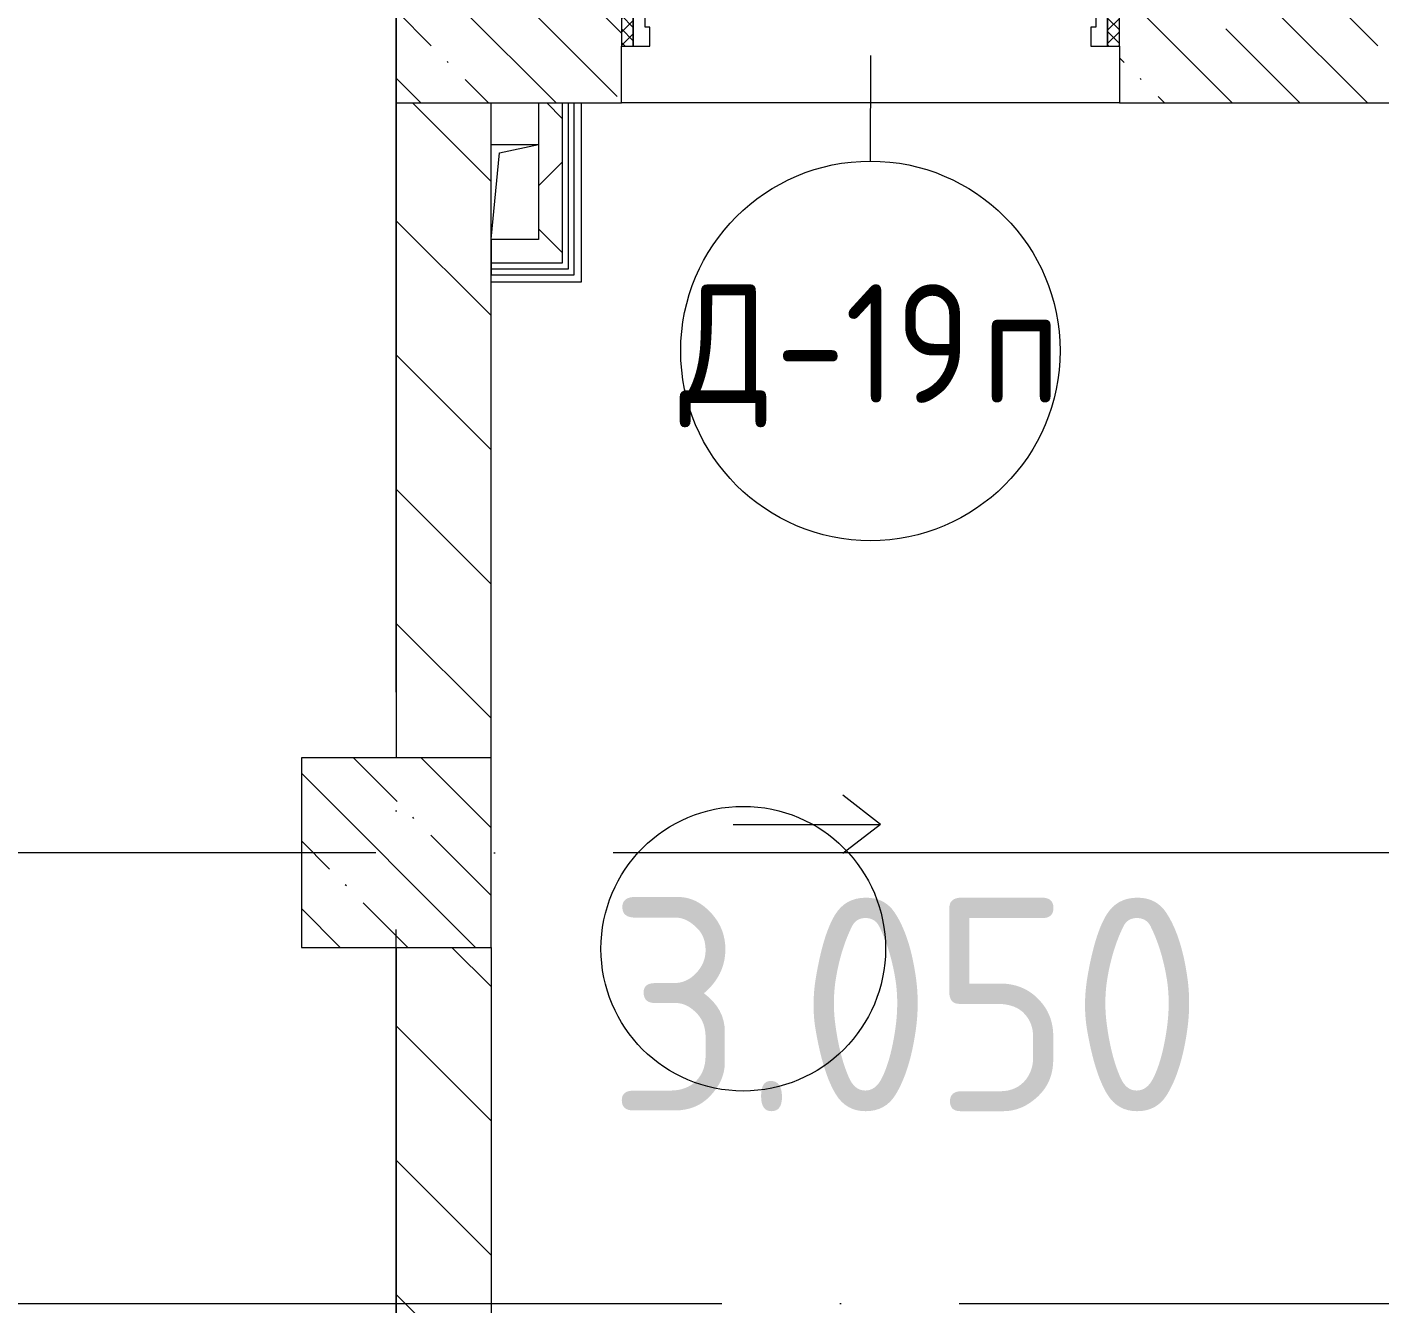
# Model space of a CAD drawing. Header units: millimetres. Extents: x -592259 to 288321, y -552984 to 293768.
# Drawn here: x 163775 to 166627, y -218582 to -215891 of the extents above; entities that cross this region are included whole.
import ezdxf

# ---------------------------------------------------------------- set-up
doc = ezdxf.new("R2010")
doc.units = ezdxf.units.MM
doc.linetypes.add('ADSK_Линия сетки', pattern=[2500, 2000, -250, 0, -250])
for name, color, linetype, lineweight in [('A-AREA-____-IDEN', 250, 'Continuous', 9), ('A-DETL-GENF-OTLN', 250, 'Continuous', 5), ('A-DOOR-____-IDEN', 250, 'Continuous', 9), ('A-DOOR-____-MCUT', 250, 'Continuous', 5), ('A-DOOR-____-OTLN', 250, 'Continuous', 5), ('A-DOOR-FRAM-MCUT', 250, 'Continuous', 5), ('A-DOOR-FRAM-OTLN', 250, 'Continuous', 5), ('A-FLOR-____-OTLN', 250, 'Continuous', 9), ('A-GLAZ-____-OTLN', 250, 'Continuous', 5), ('A-WALL-____-MCUT', 250, 'Continuous', 13), ('A-WALL-____-PATT', 250, 'Continuous', 13), ('A-WALL-FNSH-MCUT', 250, 'Continuous', 13), ('G-____-____-DIMS', 250, 'Continuous', 9), ('I-WALL-____-OTLN', 250, 'Continuous', 9), ('S-COLS-____-MCUT', 250, 'Continuous', 25), ('S-COLS-____-OTLN', 250, 'Continuous', 9), ('S-GRID-____-OTLN', 250, 'Continuous', 9)]:
    doc.layers.add(name, color=color, linetype=linetype, lineweight=lineweight)
doc.styles.add('GOST Common_1', font='', dxfattribs={"width": 0.9, "height": 250})
doc.styles.add('ISOCPEUR_1', font='isocpeur.ttf', dxfattribs={"width": 0.9, "height": 250})
doc.styles.get('GOST Common_1').set_extended_font_data('GOST Common')

# ---------------------------------------------------------------- blocks, each defined once
blk = doc.blocks.new('Дверь_СКБ_1Ст - Д-19п_1050x2100h_С_У персонала_ ПУИ-39094330-АР1_Маркировочный план 3 этажа секция 2_3')
at = {"layer": 'A-DOOR-____-OTLN'}
h = blk.add_hatch(dxfattribs=at)
h.set_pattern_fill('FP_36', color=256, style=0, pattern_type=2)
h.set_pattern_definition([(135, (1776.41, 164.685), (-14.14214, -14.14214), []), (225, (1776.41, 164.685), (14.14214, -14.14214), [])])
h.paths.add_polyline_path([(512.5, 20), (537.5, 20), (537.5, 100), (512.5, 100)])
at = {"layer": 'A-DOOR-FRAM-OTLN'}
h = blk.add_hatch(dxfattribs=at)
h.set_pattern_fill('FP_37', color=256, style=0, pattern_type=2)
h.set_pattern_definition([(45, (-346.384, 164.685), (-14.1421, 14.1421), []), (135, (-346.384, 164.685), (-14.1421, -14.1421), [])])
h.paths.add_polyline_path([(-512.5, 20), (-487.5, 20), (-487.5, 100), (-512.5, 100)])
at = {"layer": 'A-DOOR-____-MCUT'}
for p, q in [((-462.5, 1050), (-462.5, 100)), ((-422.5, 1050), (-462.5, 1050)), ((-422.5, 100), (-422.5, 1050)), ((-462.5, 100), (-422.5, 100))]:
    blk.add_line(p, q, dxfattribs=at)
at = {"layer": 'A-DOOR-____-OTLN'}
blk.add_arc((-462.5, 100), 950, 360, 90, dxfattribs=at)
at = {"layer": 'A-DOOR-FRAM-MCUT'}
for p, q in [((-487.5, 100), (-512.5, 100)), ((-512.5, 100), (-512.5, 20)), ((-462.5, 100), (-487.5, 100)), ((-487.5, 100), (-487.5, 20)), ((-487.5, 20), (-487.5, 100)), ((-462.5, 60), (-462.5, 100)), ((487.5, 100), (487.5, 60)), ((512.5, 100), (487.5, 100)), ((512.5, 20), (512.5, 100)), ((537.5, 100), (512.5, 100)), ((512.5, 100), (512.5, 20)), ((537.5, 20), (537.5, 100)), ((-452.5, 60), (-462.5, 60)), ((-452.5, 20), (-452.5, 60)), ((487.5, 60), (477.5, 60)), ((477.5, 60), (477.5, 20)), ((-512.5, 20), (-487.5, 20)), ((-487.5, 20), (-452.5, 20)), ((477.5, 20), (512.5, 20)), ((512.5, 20), (537.5, 20))]:
    blk.add_line(p, q, dxfattribs=at)
blk = doc.blocks.new('BSC_Колонна _Прямоугольная - 400x400-V128-АР1_Маркировочный план 3 этажа секция 2_3')
at = {"layer": 'S-COLS-____-OTLN', "lineweight": 5}
h = blk.add_hatch(dxfattribs=at)
h.set_pattern_fill('FP_104', color=256, style=0, pattern_type=2)
h.set_pattern_definition([(135, (-136499.98, -40925), (-142.56192, -142.56192), []), (135, (-136357.42, -40925), (-142.56192, -142.56192), [252.016, -50.403, 3.353, -47.05])])
h.paths.add_polyline_path([(-200, -200), (200, -200), (200, 200), (-200, 200)])
at = {"layer": 'S-COLS-____-MCUT', "lineweight": 5}
for p, q in [((200, 200), (-200, 200)), ((-200, 200), (-200, -200)), ((200, -200), (200, 200)), ((-200, -200), (200, -200))]:
    blk.add_line(p, q, dxfattribs=at)
blk = doc.blocks.new('_Wn_-As_OpeningMEP_floor__Rectangular - _Wn_-As_OpeningMEP_floor__Rectangular-V180-АР1_Маркировочный план 3 этажа секция 2_3')
at = {"layer": 'A-DETL-GENF-OTLN', "lineweight": 5}
for p, q in [((-32.3, 132.3), (50, 150)), ((-50, -49.8), (-32.3, 132.3))]:
    blk.add_line(p, q, dxfattribs=at)
blk = doc.blocks.new('AAR_СКБ_Марка_Помещения_мал - Номер-28977439-АР1_Маркировочный план 3 этажа секция 2_3')
at = {"layer": 'A-AREA-____-IDEN'}
blk.add_circle((-0.028, 0), 3, dxfattribs=at)
blk = doc.blocks.new('ADSK_Марка_Дверь - Типоразмер_ADSK_Марка-30565456-АР1_Маркировочный план 3 этажа секция 2_3')
at = {"layer": 'A-DOOR-____-IDEN'}
blk.add_circle((0, 0), 4, dxfattribs=at)

msp = doc.modelspace()

# ---------------------------------------------------------------- hatches: boundary and pattern name
at = {"layer": 'A-WALL-____-PATT', "lineweight": 15}
h = msp.add_hatch(dxfattribs=at)
h.set_pattern_fill('FP_19', color=256, style=0, pattern_type=2)
h.set_pattern_definition([(135, (28052.9, -258555.93), (-142.5612, -142.5612), []), (135, (28195.47, -258555.93), (-142.5612, -142.5612), [252.016, -50.403, 3.353, -47.05])])
h.paths.add_polyline_path([(168262.8838, -216050.928), (168302.9057, -216050.928), (168302.9057, -215850.928), (166077.9057, -215850.9292), (166077.9057, -216050.928), (168227.8838, -216050.928)])
h.paths.add_polyline_path([(165027.9057, -216050.928), (165027.9057, -215850.928), (164552.9057, -215850.928), (164552.9057, -216050.928), (164997.9057, -216050.928)])
h = msp.add_hatch(dxfattribs=at)
h.set_pattern_fill('FP_1', color=256, style=0, pattern_type=2)
h.set_pattern_definition([(135, (28052.9, -258555.93), (-141.42136, -141.42136), [])])
h.paths.add_polyline_path([(164752.8838, -220800.7777), (164752.9057, -220800.7777), (164752.8838, -217830.9286), (164552.9057, -217830.9286), (164552.9057, -220800.7777), (164752.5368, -220800.7777)])
h.paths.add_polyline_path([(164752.9057, -217430.9286), (164752.8838, -216050.928), (164552.9057, -216050.928), (164552.9057, -217430.9286), (164752.8838, -217430.9286)])
h = msp.add_hatch(dxfattribs=at)
h.set_pattern_fill('FP_52', color=256, style=0, pattern_type=2)
h.set_pattern_definition([(45, (28052.9, -258555.93), (-141.42136, 141.42136), []), (135, (28052.9, -258555.93), (-141.42136, -141.42136), [])])
h.paths.add_polyline_path([(164858.0451, -216388.4286), (164902.8838, -216388.4286), (164902.8838, -216050.928), (164852.8838, -216050.928), (164852.8838, -216388.4286)])

# ---------------------------------------------------------------- linework, layer by layer
at = {"layer": 'A-DOOR-____-IDEN'}
msp.add_line((165552.9057, -215950.928), (165552.4483, -216173.4001), dxfattribs=at)
at = {"layer": 'A-FLOR-____-OTLN', "lineweight": 5}
for p, q in [((164942.8838, -216050.928), (164942.8838, -216428.4286)), ((164752.9057, -216138.4286), (164852.8838, -216138.4286)), ((164942.8838, -216428.4286), (164752.9057, -216428.4286))]:
    msp.add_line(p, q, dxfattribs=at)
at = {"layer": 'A-WALL-____-MCUT', "color": 250, "lineweight": 15}
for p, q in [((164552.9057, -215850.928), (164552.9057, -216050.928)), ((165027.9057, -216050.928), (165027.9057, -215930.928)), ((166077.9057, -215930.928), (166077.9057, -216050.928)), ((164552.9057, -216050.928), (165027.9057, -216050.928)), ((166077.9057, -216050.928), (168304.9057, -216050.928))]:
    msp.add_line(p, q, dxfattribs=at)
at = {"layer": 'A-WALL-____-MCUT', "color": 7, "lineweight": 15}
for p, q in [((164552.9057, -216050.928), (164552.9057, -217430.9286)), ((164752.9057, -217430.9286), (164752.9057, -216050.928)), ((164852.8838, -216050.928), (164852.8838, -216338.4286)), ((164902.8838, -216050.928), (164902.8838, -216388.4286)), ((164852.8838, -216338.4286), (164752.9057, -216338.4286)), ((164752.9057, -216338.4286), (164752.9057, -216388.4286)), ((164902.8838, -216388.4286), (164752.9057, -216388.4286)), ((164552.9057, -217830.9286), (164552.9057, -220800.7777)), ((164752.9057, -217830.9286), (164752.9057, -220392.9804))]:
    msp.add_line(p, q, dxfattribs=at)
at = {"layer": 'A-WALL-____-MCUT', "lineweight": 15}
for p, q in [((164915.3838, -216050.928), (164915.3838, -216400.9286)), ((164915.3838, -216400.9286), (164752.9057, -216400.9286))]:
    msp.add_line(p, q, dxfattribs=at)
at = {"layer": 'A-WALL-FNSH-MCUT', "lineweight": 15}
for p, q in [((164927.8838, -216413.4286), (164927.8838, -216050.928)), ((164752.9057, -216388.4286), (164752.9057, -216413.4286)), ((164752.9057, -216413.4286), (164927.8838, -216413.4286))]:
    msp.add_line(p, q, dxfattribs=at)
at = {"layer": 'G-____-____-DIMS'}
for p, q in [((165574.3288, -217571.4004), (165494.3288, -217510.0143)), ((165263.4001, -217571.4004), (165574.3288, -217571.4004)), ((165574.3288, -217571.4004), (165494.3288, -217632.7866))]:
    msp.add_line(p, q, dxfattribs=at)
at = {"layer": 'I-WALL-____-OTLN', "lineweight": 15}
msp.add_line((166077.9057, -216050.928), (165027.9057, -216050.928), dxfattribs=at)
at = {"layer": 'S-GRID-____-OTLN', "linetype": 'ADSK_Линия сетки'}
for p, q in [((164552.9057, -262294.7685), (164552.9057, -197353.9241)), ((184510.8783, -217630.9286), (127372.9057, -217630.9286)), ((93236.8325, -218580.9286), (184510.8783, -218580.9286))]:
    msp.add_line(p, q, dxfattribs=at)

# ---------------------------------------------------------------- block references
at = {"layer": 'A-AREA-____-IDEN', "xscale": 99.99999999999993, "yscale": 99.99999999999993, "zscale": 99.99999999999993}
msp.add_blockref('AAR_СКБ_Марка_Помещения_мал - Номер-28977439-АР1_Маркировочный план 3 этажа секция 2_3', (165287.5147, -217833.2644), dxfattribs=at)
at = {"layer": 'A-DOOR-____-IDEN', "xscale": 99.99999999999993, "yscale": 99.99999999999993, "zscale": 99.99999999999993}
msp.add_blockref('ADSK_Марка_Дверь - Типоразмер_ADSK_Марка-30565456-АР1_Маркировочный план 3 этажа секция 2_3', (165552.9057, -216573.4001), dxfattribs=at)
at = {"layer": 'A-DOOR-____-OTLN'}
msp.add_blockref('Дверь_СКБ_1Ст - Д-19п_1050x2100h_С_У персонала_ ПУИ-39094330-АР1_Маркировочный план 3 этажа секция 2_3', (165540.4057, -215950.928), dxfattribs=at)
at = {"layer": 'A-GLAZ-____-OTLN'}
msp.add_blockref('_Wn_-As_OpeningMEP_floor__Rectangular - _Wn_-As_OpeningMEP_floor__Rectangular-V180-АР1_Маркировочный план 3 этажа секция 2_3', (164802.8838, -216288.4286), dxfattribs=at)
at = {"layer": 'S-COLS-____-OTLN', "lineweight": 5}
msp.add_blockref('BSC_Колонна _Прямоугольная - 400x400-V128-АР1_Маркировочный план 3 этажа секция 2_3', (164552.8838, -217630.9286), dxfattribs=at)

# ---------------------------------------------------------------- texts
at = {"layer": 'A-AREA-____-IDEN', "insert": (164999.6143, -217725.7788), "char_height": 450, "width": 654.177, "attachment_point": 1, "style": 'ISOCPEUR_1'}
msp.add_mtext('3.050', dxfattribs=at)
at = {"layer": 'A-DOOR-____-IDEN', "char_height": 250, "attachment_point": 1, "style": 'GOST Common_1'}
for s, insert, width in [('\\fGOST Common|b0|i0|c204|p34|;\\W.9;Д', (165150.5983, -216432.9495), 245.316375), ('-19', (165353.0046, -216432.9495), 526.708687), ('\\fGOST Common|b0|i0|c204|p34|;\\W.9;п', (165787.5827, -216432.9495), 194.810062)]:
    msp.add_mtext(s, dxfattribs=dict(at, insert=insert, width=width))

doc.saveas('drawing.dxf')
